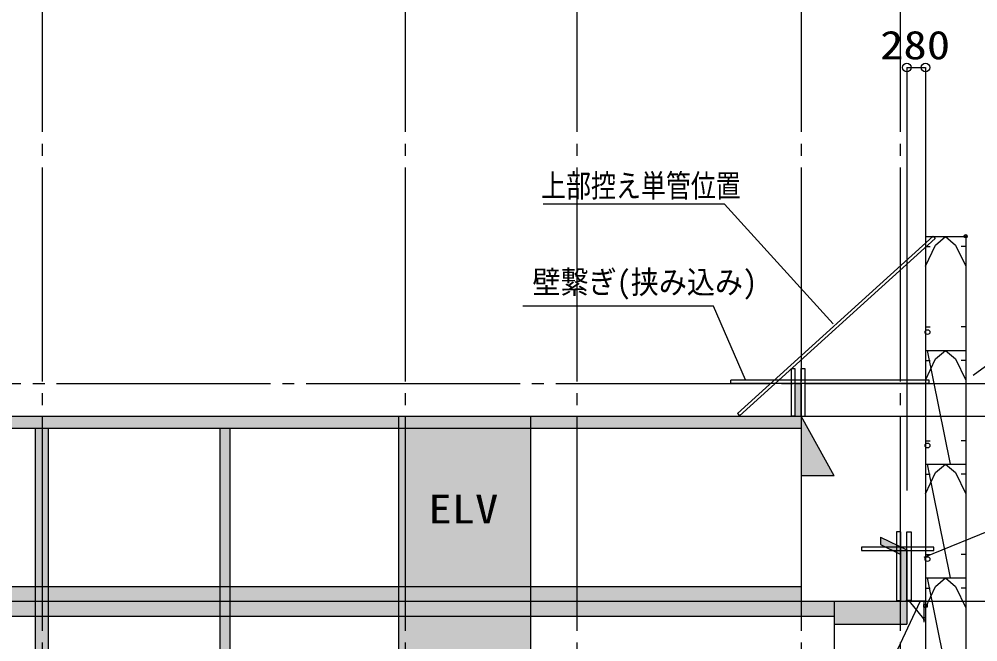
# Model space of a CAD drawing. Units: millimetres, scale not verified. Extents: x -36086 to 36581, y -25429 to 25491.
# Drawn here: x 2895 to 17415, y 4704 to 14141 of the extents above; entities that cross this region are included whole.
import ezdxf
from ezdxf.enums import TextEntityAlignment as Align

# ---------------------------------------------------------------- set-up
doc = ezdxf.new("R2010")
doc.units = ezdxf.units.MM
doc.header["$LTSCALE"] = 180
doc.linetypes.add('LONG_CHAIN', pattern=[21, 18, -1, 1, -1])
for name, color, linetype in [('0-0_基準芯', 7, 'Continuous'), ('0-1_外形線', 4, 'Continuous'), ('0-2_50', 7, 'Continuous'), ('0-8_ブラケット', 6, 'Continuous'), ('0-A_建て枠', 5, 'Continuous'), ('0-B_根がらみ', 1, 'Continuous'), ('0-C_布板', 1, 'Continuous'), ('0-D_64', 1, 'Continuous')]:
    doc.layers.add(name, color=color, linetype=linetype)
doc.styles.add('ＭＳ ゴシック', font='')
doc.styles.get('ＭＳ ゴシック').set_extended_font_data('MS Gothic')

msp = doc.modelspace()

# ---------------------------------------------------------------- linework, layer by layer
at = {"layer": '0-0_基準芯', "linetype": 'LONG_CHAIN'}
for p, q in [((3241.3, 15671.4), (3241.3, -7078.6)), ((8741.3, 15671.4), (8741.3, -7078.6)), ((11341.3, 15671.4), (11341.3, -7078.6)), ((14741.3, 15671.4), (14741.3, -7078.6)), ((16241.3, 15671.4), (16241.3, -7078.6)), ((-11658.7, 8621.4), (21641.3, 8621.4)), ((-11658.7, 8121.4), (21641.3, 8121.4)), ((-11658.7, 5321.4), (21641.3, 5321.4))]:
    msp.add_line(p, q, dxfattribs=at)
at = {"layer": '0-0_基準芯'}
for p, q in [((-2358.7, 7941.4), (11441.3, 7941.4)), ((11441.3, 7941.4), (14741.7, 7941.4)), ((15238.5, 7221.4), (14741.3, 7221.4)), ((15941.3, 6288), (16341.3, 6097.6)), ((16241.3, 6034.4), (16241.3, 5321.4)), ((16341.3, 6097.6), (16341.3, 5321.4)), ((11341.3, 5541.4), (14741.3, 5541.4)), ((15238.5, 5321.4), (16341.3, 5321.4)), ((15238.5, 4971.4), (16341.3, 4971.4))]:
    msp.add_line(p, q, dxfattribs=at)
for points in [[(15238.5, 7221.4), (14741.3, 8121.4), (14741.3, 5321.4)], [(15941.3, 6288), (15941.3, 6177.3), (16241.3, 6034.4)]]:
    msp.add_lwpolyline(points, dxfattribs=at)
at = {"layer": '0-1_外形線'}
for p, q in [((14641.3, 8621.4), (14641.3, 8121.4)), ((14641.3, 8621.4), (14741.3, 8621.4)), ((14741.3, 8621.4), (14741.3, 8121.4)), ((-2358.7, 8121.4), (11441.3, 8121.4)), ((-2358.7, 8121.4), (11441.3, 8121.4)), ((8641.3, 8121.4), (8641.3, -6578.6)), ((8841.3, 8121.4), (14741.3, 8121.4)), ((10641.3, 8121.4), (10641.3, -6578.6)), ((11441.3, 8121.4), (12341.3, 8121.4)), ((11441.3, 8121.4), (14355.2, 8121.4)), ((11441.3, 8121.4), (14355.2, 8121.4)), ((12941.3, 8121.4), (14741.3, 8121.4)), ((14355.2, 8121.4), (14554.2, 8121.4)), ((14554.2, 8121.4), (14736.9, 8121.4)), ((3141.3, -3978.6), (3141.3, 7941.4)), ((3341.3, -3978.6), (3341.3, 7941.4)), ((5941.3, -3978.6), (5941.3, 7941.4)), ((6091.3, -3978.6), (6091.3, 7941.4)), ((16341.3, 6097.6), (16341.3, 4971.4)), ((16341.3, 6097.6), (16341.3, 4971.4)), ((-2358.7, 5541.4), (11441.3, 5541.4)), ((-2358.7, 5321.4), (11441.3, 5321.4)), ((-2358.7, 5321.4), (11441.3, 5321.4)), ((11441.3, 5321.4), (12341.3, 5321.4)), ((11441.3, 5321.4), (12341.3, 5321.4)), ((11441.3, 5321.4), (14355.2, 5321.4)), ((11441.3, 5321.4), (14355.2, 5321.4)), ((11441.3, 5321.4), (14355.2, 5321.4)), ((11441.3, 5321.4), (14355.2, 5321.4)), ((12941.3, 5321.4), (14841.3, 5321.4)), ((12941.3, 5321.4), (14841.3, 5321.4)), ((14355.2, 5321.4), (14554.2, 5321.4)), ((14355.2, 5321.4), (14554.2, 5321.4)), ((14554.2, 5321.4), (14736.9, 5321.4)), ((14736.9, 5321.4), (14897.8, 5321.4)), ((14897.8, 5321.4), (15032, 5321.4)), ((15032, 5321.4), (15135.4, 5321.4)), ((15135.4, 5321.4), (15204.9, 5321.4)), ((15204.9, 5321.4), (15238.5, 5321.4)), ((15238.5, 5321.4), (15238.5, 2471.4)), ((-2358.7, 5091.4), (11441.3, 5091.4)), ((11441.3, 5091.4), (12341.3, 5091.4)), ((11441.3, 5091.4), (14355.2, 5091.4)), ((12341.3, 5091.4), (15238.5, 5091.4)), ((12941.3, 5091.4), (14841.3, 5091.4))]:
    msp.add_line(p, q, dxfattribs=at)
msp.add_lwpolyline([(14554.2, 5321.4), (14736.9, 5321.4), (14897.8, 5321.4), (15032, 5321.4), (15135.4, 5321.4), (15204.9, 5321.4), (15238.5, 5321.4)], dxfattribs=at)
at = {"layer": '0-1_外形線', "color": 9}
for points in [[(14741.3, 8621.4), (14641.3, 8121.4), (14641.3, 8621.4)], [(14641.3, 8121.4), (14741.3, 8621.4), (14741.3, 8121.4)], [(-2258.7, 8121.4), (14741.3, 7941.4), (-2258.7, 7941.4)], [(14741.3, 7941.4), (-2258.7, 8121.4), (14741.3, 8121.4)], [(14741.3, 7941.4), (14741.3, 8121.4), (15238.5, 7221.4)], [(3341.3, 7941.4), (3141.3, -6478.6), (3141.3, 7941.4)], [(3141.3, -6478.6), (3341.3, 7941.4), (3341.3, -6478.6)], [(6091.3, 7941.4), (5941.3, -3978.6), (5941.3, 7941.4)], [(5941.3, -3978.6), (6091.3, 7941.4), (6091.3, -3978.6)], [(10641.3, 7941.4), (8641.3, -6578.6), (8641.3, 7941.4)], [(8641.3, -6578.6), (10641.3, 7941.4), (10641.3, -6578.6)], [(14741.3, 7941.4), (15238.5, 7221.4), (14741.3, 7221.4)], [(16341.3, 6097.6), (15941.3, 6177.3), (15941.3, 6288)], [(16341.3, 6097.6), (16241.3, 6034.4), (15941.3, 6177.3)], [(16241.3, 5321.4), (16341.3, 6097.6), (16341.3, 4971.4)], [(16341.3, 6097.6), (16241.3, 5321.4), (16241.3, 6034.4)], [(8741.3, 5091.4), (-2258.7, 5541.4), (8741.3, 5541.4)], [(-2258.7, 5541.4), (8741.3, 5091.4), (-2258.7, 5091.4)], [(14741.3, 5541.4), (8641.3, 5091.4), (8641.3, 5541.4)], [(8641.3, 5091.4), (14741.3, 5541.4), (14741.3, 5321.4)], [(8641.3, 5091.4), (15238.5, 5321.4), (15238.5, 5091.4)], [(8641.3, 5091.4), (14741.3, 5321.4), (15238.5, 5321.4)], [(16241.3, 5321.4), (15238.5, 4971.4), (15238.5, 5321.4)], [(16241.3, 5321.4), (16341.3, 4971.4), (15238.5, 4971.4)]]:
    msp.add_solid(points, dxfattribs=at)
at = {"layer": '0-2_50'}
for points in [[(15223.9, 9525), (13577.8, 11338.5), (10829.7, 11338.5)], [(17344.3, 8743.8), (19659.9, 10431.8), (24068.1, 10431.8)], [(13898.7, 8674.1), (13410.4, 9790.1), (10522.8, 9790.1)], [(16604.3, 5987.2), (18836.5, 6895.1), (21431.8, 6895.1)], [(16543.5, 5320.6), (15893.7, 3942.1), (13075.2, 3942.1)]]:
    msp.add_lwpolyline(points, dxfattribs=at)
at = {"layer": '0-8_ブラケット'}
for p, q in [((16621.3, 5321.4), (16321.3, 5321.4)), ((16621.3, 5321.4), (16321.3, 5321.4)), ((16621.3, 5321.4), (16321.3, 5321.4)), ((16621.3, 5321.4), (16321.3, 5321.4)), ((16621.3, 5321.4), (16321.3, 5321.4)), ((16621.3, 5321.4), (16321.3, 5321.4)), ((16596.8, 5051.4), (16381.3, 5321.4)), ((16596.8, 5051.4), (16381.3, 5321.4)), ((16596.8, 5051.4), (16381.3, 5321.4)), ((16596.8, 5051.4), (16381.3, 5321.4)), ((16596.8, 5051.4), (16381.3, 5321.4)), ((16596.8, 5051.4), (16381.3, 5321.4)), ((16596.8, 5321.4), (16596.8, 5001.4)), ((16596.8, 5321.4), (16596.8, 5001.4)), ((16596.8, 5321.4), (16596.8, 5001.4)), ((16596.8, 5321.4), (16596.8, 5001.4)), ((16596.8, 5321.4), (16596.8, 5001.4)), ((16596.8, 5321.4), (16596.8, 5001.4))]:
    msp.add_line(p, q, dxfattribs=at)
for points in [[(16645.8, 5271.4), (16645.8, 5231.4), (16596.8, 5231.4), (16596.8, 5271.4)], [(16645.8, 5271.4), (16645.8, 5231.4), (16596.8, 5231.4), (16596.8, 5271.4)], [(16645.8, 5271.4), (16645.8, 5231.4), (16596.8, 5231.4), (16596.8, 5271.4)], [(16645.8, 5271.4), (16645.8, 5231.4), (16596.8, 5231.4), (16596.8, 5271.4)], [(16645.8, 5271.4), (16645.8, 5231.4), (16596.8, 5231.4), (16596.8, 5271.4)], [(16645.8, 5271.4), (16645.8, 5231.4), (16596.8, 5231.4), (16596.8, 5271.4)], [(16621.3, 5071.4), (16621.3, 5031.4), (16596.8, 5031.4), (16596.8, 5071.4)], [(16621.3, 5071.4), (16621.3, 5031.4), (16596.8, 5031.4), (16596.8, 5071.4)], [(16621.3, 5071.4), (16621.3, 5031.4), (16596.8, 5031.4), (16596.8, 5071.4)], [(16621.3, 5071.4), (16621.3, 5031.4), (16596.8, 5031.4), (16596.8, 5071.4)], [(16621.3, 5071.4), (16621.3, 5031.4), (16596.8, 5031.4), (16596.8, 5071.4)], [(16621.3, 5071.4), (16621.3, 5031.4), (16596.8, 5031.4), (16596.8, 5071.4)]]:
    msp.add_lwpolyline(points, close=True, dxfattribs=at)
at = {"layer": '0-A_建て枠'}
for p, q in [((16341.3, 13409.6), (16621.3, 13409.6)), ((16341.3, 13409.6), (16341.3, 6997.6)), ((16621.3, 13409.6), (16621.3, 6596.4)), ((13806.7, 8127.9), (16770.3, 10814.4)), ((16621.3, 10871.4), (16621.3, 9146.4)), ((16621.3, 10846.4), (17231.3, 10846.4)), ((17231.3, 10871.4), (17231.3, 9146.4)), ((16621.3, 10694.4), (16691.3, 10694.4)), ((17231.3, 10694.4), (17161.3, 10694.4)), ((16621.3, 9475.4), (16691.3, 9475.4)), ((17231.3, 9475.4), (17161.3, 9475.4)), ((16621.3, 9146.4), (16621.3, 7421.4)), ((16621.3, 9121.4), (17231.3, 9121.4)), ((17231.3, 9146.4), (17231.3, 7421.4)), ((16621.3, 8969.4), (16691.3, 8969.4)), ((17231.3, 8969.4), (17161.3, 8969.4)), ((13774.1, 8163.9), (13806.7, 8127.9)), ((16621.3, 7750.4), (16691.3, 7750.4)), ((17231.3, 7750.4), (17161.3, 7750.4)), ((16621.3, 7421.4), (16621.3, 5696.4)), ((17231.3, 7421.4), (17231.3, 5696.4)), ((16621.3, 7396.4), (17231.3, 7396.4)), ((16621.3, 7244.4), (16691.3, 7244.4)), ((17231.3, 7244.4), (17161.3, 7244.4)), ((16621.3, 6025.4), (16691.3, 6025.4)), ((17231.3, 6025.4), (17161.3, 6025.4)), ((16621.3, 5696.4), (16621.3, 3971.4)), ((16621.3, 5671.4), (17231.3, 5671.4)), ((17231.3, 5696.4), (17231.3, 3971.4)), ((16621.3, 5519.4), (16691.3, 5519.4)), ((17231.3, 5519.4), (17161.3, 5519.4))]:
    msp.add_line(p, q, dxfattribs=at)
for points in [[(13774.1, 8163.9), (16737.6, 10850.4), (16770.3, 10814.4)], [(16621.3, 10396.4), (16773.8, 10717.8), (16926.3, 10846.4), (17078.8, 10717.8), (17231.3, 10396.4)], [(16621.3, 8671.4), (16773.8, 8992.8), (16926.3, 9121.4), (17078.8, 8992.8), (17231.3, 8671.4)], [(16621.3, 6946.4), (16773.8, 7267.8), (16926.3, 7396.4), (17078.8, 7267.8), (17231.3, 6946.4)], [(16621.3, 5221.4), (16773.8, 5542.8), (16926.3, 5671.4), (17078.8, 5542.8), (17231.3, 5221.4)]]:
    msp.add_lwpolyline(points, dxfattribs=at)
for centre, radius in [((16341.3, 13409.6), 64.8), ((16621.3, 13409.6), 64.8), ((16652.9, 9397.9), 36.3), ((16652.9, 7679.9), 36.3), ((16652.9, 5957.9), 36.3)]:
    msp.add_circle(centre, radius, dxfattribs=at)
at = {"layer": '0-B_根がらみ'}
msp.add_circle((17231.3, 10851.4), 24.3, dxfattribs=at)
at = {"layer": '0-C_布板'}
for p, q in [((16646.3, 9121.4), (16996.3, 7396.4)), ((16646.3, 7396.4), (16996.3, 5671.4)), ((16646.3, 5671.4), (16996.3, 3946.4))]:
    msp.add_line(p, q, dxfattribs=at)
at = {"layer": '0-D_64'}
for p, q in [((16675.9, 8667.2), (13675.9, 8667.2)), ((13675.9, 8618.6), (13675.9, 8667.2)), ((16675.9, 8618.6), (13675.9, 8618.6)), ((16675.9, 8667.2), (16621.3, 8667.2)), ((16675.9, 8618.6), (16675.9, 8667.2))]:
    msp.add_line(p, q, dxfattribs=at)
for points in [[(14641.3, 8121.4), (14591.6, 8121.4), (14591.6, 8848), (14641.3, 8848)], [(14740.5, 8846.5), (14794.8, 8846.5), (14794.8, 8120.3), (14740.5, 8120.3)], [(16249.5, 6371.4), (16185.8, 6371.4), (16185.8, 5328.4), (16249.5, 5328.4)], [(16339.7, 6368.8), (16403.4, 6368.8), (16403.4, 5331), (16339.7, 5331)], [(15655, 6090.1), (16748.5, 6090.1), (16748.5, 6137.9), (15655, 6137.9)]]:
    msp.add_lwpolyline(points, close=True, dxfattribs=at)

# ---------------------------------------------------------------- texts
at = {"layer": '0-2_50', "style": 'ＭＳ ゴシック'}
for s, height, width, p in [('上部控え単管位置', 346.4, 0.8, (10800, 11340)), ('壁繋ぎ(挟み込み)', 346.4, 0.9, (10669.8, 9878.7)), ('ELV', 432.8, 1.2, (9092.8, 6370.6))]:
    msp.add_text(s, height=height, dxfattribs=dict(at, width=width)).set_placement(p, align=Align.BOTTOM_LEFT)
at = {"layer": '0-A_建て枠', "style": 'ＭＳ ゴシック', "width": 1.2}
msp.add_text('280', height=433, dxfattribs=at).set_placement((15935.2, 13402.6), align=Align.BOTTOM_LEFT)

doc.saveas('drawing.dxf')
